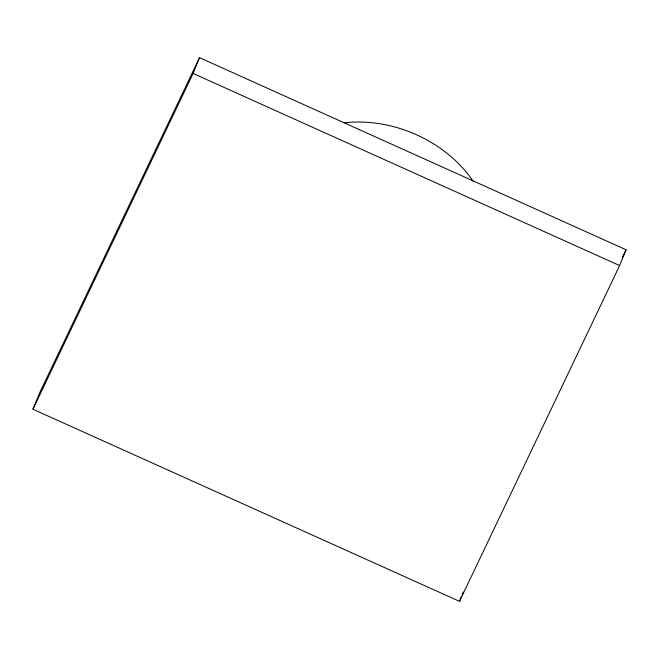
<?xml version="1.0" encoding="UTF-8"?>
<svg xmlns="http://www.w3.org/2000/svg" width="659" height="659" viewBox="0 0 659 659"><rect width="100%" height="100%" fill="white"/><g stroke="black" fill="none" stroke-linecap="round" stroke-linejoin="round"><path stroke-width="0.99" d="M32.95 409.247L39.367 393.439L199.512 57.654L626.05 249.753L619.633 265.561L459.488 601.346L32.95 409.247L193.095 73.454L199.512 57.654M459.488 601.346L461.374 596.7M462.132 594.838L463.261 592.054M622.508 257.175L626.05 249.753M193.095 73.454L619.633 265.561M344.212 122.805A116.997 92.944 22.1 0 1 473.286 181.505"/></g></svg>
